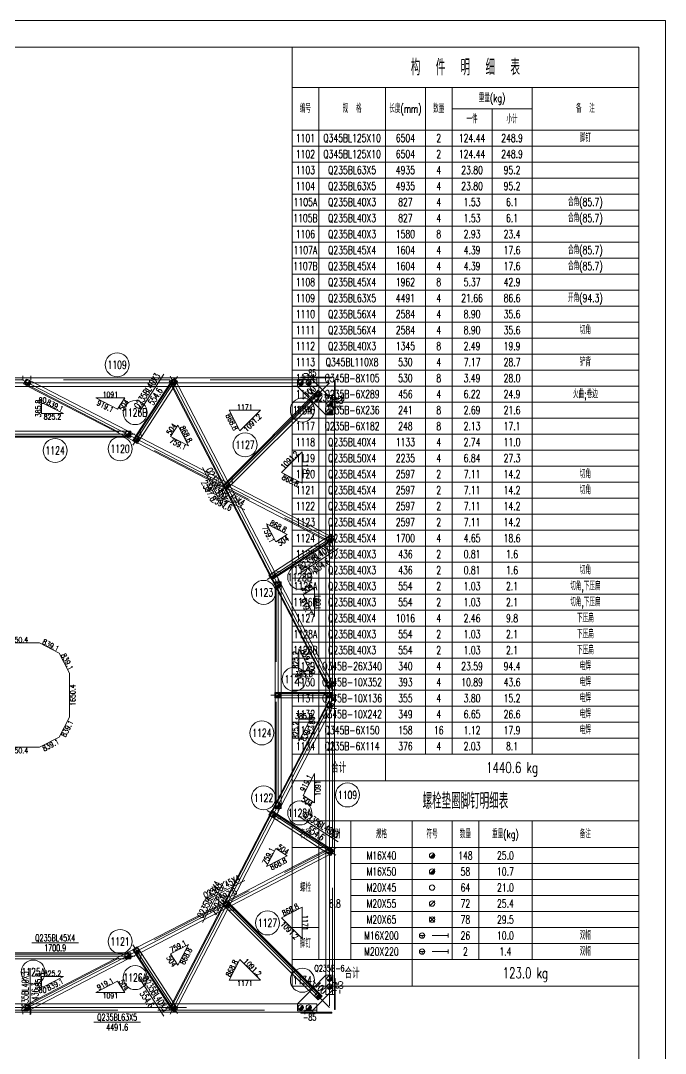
# Model space of a CAD drawing. Extents: x 0 to 841, y 0 to 594.
# Drawn here: x 599.2 to 841, y 206.9 to 594 of the extents above; entities that cross this region are included whole.
import ezdxf
from ezdxf.enums import TextEntityAlignment as Align

# ---------------------------------------------------------------- set-up
doc = ezdxf.new("R2010")
doc.units = 0
doc.header["$LTSCALE"] = 20
doc.header["$MEASUREMENT"] = 0
doc.linetypes.add('Dash', pattern=[2.75, 2, -0.75])
doc.linetypes.add('DashDot', pattern=[15.6, 9, -3, 0.6, -3])
doc.layers.get('0').update_dxf_attribs({"linetype": 'CONTINUOUS', "lineweight": 25})
doc.styles.get("Standard").update_dxf_attribs({"font": 'simplex', "width": 0.7, "bigfont": 'gbhzfs.shx'})

# ---------------------------------------------------------------- blocks, each defined once
blk = doc.blocks.new('M16X40S')
at = {"color": 3, "linetype": 'Continuous', "lineweight": 13}
blk.add_line((-0.707, -0.707), (0.707, 0.707), dxfattribs=at)
blk.add_circle((0, 0), 1, dxfattribs=at)
for radius in [0.9, 0.8, 0.7, 0.6, 0.5, 0.4, 0.3, 0.2, 0.1]:
    blk.add_arc((0, 0), radius, 225, 45, dxfattribs=at)
blk = doc.blocks.new('M16X50S')
at = {"color": 3, "linetype": 'Continuous', "lineweight": 13}
blk.add_line((-1, -1), (1, 1), dxfattribs=at)
blk.add_circle((0, 0), 1, dxfattribs=at)
for radius in [0.9, 0.8, 0.7, 0.6, 0.5, 0.4, 0.3, 0.2, 0.1]:
    blk.add_arc((0, 0), radius, 225, 45, dxfattribs=at)
blk = doc.blocks.new('M20X45S')
at = {"color": 3, "linetype": 'Continuous', "lineweight": 13}
blk.add_circle((0, 0), 1, dxfattribs=at)
blk = doc.blocks.new('M20X55S')
at = {"color": 3, "linetype": 'Continuous', "lineweight": 13}
blk.add_line((-1, -1), (1, 1), dxfattribs=at)
blk.add_circle((0, 0), 1, dxfattribs=at)
blk = doc.blocks.new('M20X65S')
at = {"color": 3, "linetype": 'Continuous', "lineweight": 13}
for p, q in [((-1, -1), (1, 1)), ((-1, 1), (1, -1))]:
    blk.add_line(p, q, dxfattribs=at)
blk.add_circle((0, 0), 1, dxfattribs=at)
blk = doc.blocks.new('StepBoltML')
at = {"color": 3, "linetype": 'Continuous', "lineweight": 13}
for p, q in [((-4.75, 0), (-2.75, 0)), ((-3.75, 0), (-3.75, -1)), ((0, 0), (6, 0)), ((6, -0.75), (6, 0.75))]:
    blk.add_line(p, q, dxfattribs=at)
blk.add_circle((-3.75, 0), 1, dxfattribs=at)

msp = doc.modelspace()

# ---------------------------------------------------------------- linework, layer by layer
at = {"color": 7, "linetype": 'Continuous', "lineweight": 18}
for p, q in [((0, 594), (841, 594)), ((841, 0), (841, 594)), ((25, 584), (831, 584)), ((831, 10), (831, 584))]:
    msp.add_line(p, q, dxfattribs=at)
at = {"color": 7, "linetype": 'Continuous', "lineweight": 13}
for p, q in [((643.4, 446.81), (652.94, 461.48)), ((675.5, 410.9), (667.45, 426.44)), ((667.7, 418.7), (683.24, 410.65)), ((703.61, 386.6), (718.28, 396.14)), ((703.61, 295.71), (718.28, 286.17)), ((675.5, 271.41), (667.45, 255.87)), ((667.7, 263.61), (683.24, 271.65)), ((603.37, 248.24), (620.87, 248.24)), ((602.7, 238.82), (602.7, 221.32)), ((643.4, 235.49), (652.94, 220.82)), ((626.63, 218.5), (644.13, 218.5))]:
    msp.add_line(p, q, dxfattribs=at)
at = {"color": 2, "linetype": 'DashDot', "lineweight": 0}
for p, q in [((716.32, 342.71), (655.24, 460.69)), ((714.48, 458.25), (481.42, 458.25)), ((599.51, 459.52), (717.49, 398.44)), ((641.27, 434.82), (658, 460.56)), ((674.53, 417.73), (715.05, 458.25)), ((715.05, 224.63), (715.05, 457.68)), ((641.96, 438.96), (553.94, 438.96)), ((691.62, 384.47), (717.36, 401.2)), ((695.76, 297.14), (695.76, 385.16)), ((693.01, 341.15), (717.8, 341.15)), ((716.32, 339.6), (655.24, 221.61)), ((691.62, 297.84), (717.36, 281.1)), ((599.51, 222.79), (717.49, 283.87)), ((674.53, 264.58), (715.05, 224.05)), ((641.27, 247.49), (658, 221.75)), ((553.94, 243.34), (641.96, 243.34)), ((481.42, 224.05), (714.48, 224.05))]:
    msp.add_line(p, q, dxfattribs=at)
at = {"color": 1, "linetype": 'Dash', "lineweight": 0}
for p, q in [((710.23, 459.3), (485.67, 459.3)), ((601.21, 459.54), (600.31, 457.8)), ((600.31, 457.8), (602.06, 456.9)), ((600.5, 458.16), (715.82, 398.46)), ((601.88, 459.53), (601.21, 459.54)), ((606.95, 456.9), (601.88, 459.53)), ((644.06, 440.22), (656.61, 459.52)), ((654.43, 456.9), (658.44, 456.9)), ((655.25, 458.16), (656.08, 459.44)), ((656.22, 459.51), (656.85, 459.52)), ((657.72, 458.29), (656.31, 456.12)), ((656.85, 459.52), (657.2, 459.29)), ((702.98, 456.9), (710.23, 456.9)), ((710.23, 460.05), (704.23, 460.05)), ((710.23, 456.9), (710.23, 457.75)), ((714.55, 453.43), (713.7, 453.43)), ((713.7, 453.43), (713.7, 446.18)), ((716.1, 228.88), (716.1, 453.43)), ((716.85, 447.43), (716.85, 453.43)), ((707.63, 452.25), (709.05, 450.83)), ((634.59, 440.06), (638.93, 437.81)), ((640.46, 439.55), (639.48, 440.06)), ((641.58, 436.4), (644.06, 440.22)), ((644.26, 437.59), (642.48, 438.51)), ((641.28, 436.6), (643.03, 435.69)), ((678.22, 420.01), (673.83, 422.28)), ((675.16, 419.21), (678.56, 422.61)), ((675.14, 419.75), (676.81, 421.42)), ((675.49, 418.89), (679.08, 417.03)), ((676.3, 418.08), (675.69, 418.69)), ((677.77, 419.56), (676.3, 418.08)), ((712.92, 399.51), (715.63, 398.11)), ((716.31, 400.29), (713.7, 401.64)), ((713.7, 400.02), (713.7, 397.63)), ((715.63, 398.11), (716.32, 399.44)), ((716.32, 399.44), (716.31, 400.29)), ((694.39, 387.46), (692.49, 386.23)), ((693.2, 384.78), (697.02, 387.26)), ((693.4, 384.47), (693.42, 384.44)), ((693.42, 384.44), (695.31, 385.68)), ((694.61, 382.13), (694.61, 383.66)), ((694.61, 383.66), (696.35, 383.66)), ((695.01, 298.64), (695.01, 383.66)), ((696.86, 382.68), (696.86, 377.79)), ((713.7, 350.15), (713.7, 345.26)), ((694.61, 340.15), (694.61, 342.15)), ((696.86, 342.15), (696.86, 340.15)), ((713.7, 342.15), (713.7, 340.15)), ((713.7, 337.05), (713.7, 332.15)), ((696.86, 304.52), (696.86, 299.62)), ((694.61, 298.64), (694.61, 300.17)), ((696.35, 298.64), (694.61, 298.64)), ((694.39, 294.85), (692.49, 296.08)), ((693.2, 297.53), (697.02, 295.05)), ((693.4, 297.84), (693.42, 297.86)), ((693.42, 297.86), (695.31, 296.63)), ((600.5, 224.15), (715.82, 283.84)), ((712.92, 282.8), (715.63, 284.2)), ((713.7, 284.67), (713.7, 282.29)), ((715.63, 284.2), (716.32, 282.87)), ((716.32, 282.87), (716.31, 282.02)), ((716.31, 282.02), (713.7, 280.67)), ((675.49, 263.42), (679.08, 265.28)), ((675.69, 263.62), (676.3, 264.22)), ((676.01, 263.94), (679.41, 260.55)), ((676.3, 264.22), (677.77, 262.75)), ((678.22, 262.3), (673.83, 260.02)), ((676.81, 260.88), (675.14, 262.55)), ((634.59, 242.24), (638.93, 244.49)), ((641.28, 245.71), (643.03, 246.61)), ((641.58, 245.9), (644.06, 242.09)), ((644.26, 244.72), (642.48, 243.79)), ((640.46, 242.75), (639.48, 242.24)), ((644.06, 242.09), (656.61, 222.79)), ((713.7, 236.13), (713.7, 228.88)), ((716.85, 228.88), (716.85, 234.88)), ((709.05, 231.47), (707.63, 230.06)), ((713.7, 228.88), (714.55, 228.88)), ((600.31, 224.5), (602.06, 225.4)), ((606.95, 225.4), (601.88, 222.78)), ((658.44, 225.4), (654.43, 225.4)), ((657.72, 224.02), (656.31, 226.18)), ((710.23, 225.4), (702.98, 225.4)), ((710.23, 224.55), (710.23, 225.4)), ((485.67, 223), (710.23, 223)), ((601.21, 222.77), (600.31, 224.5)), ((601.88, 222.78), (601.21, 222.77)), ((655.25, 224.14), (656.08, 222.86)), ((656.22, 222.79), (656.85, 222.79)), ((656.85, 222.79), (657.2, 223.02)), ((704.23, 222.25), (710.23, 222.25))]:
    msp.add_line(p, q, dxfattribs=at)
at = {"color": 7, "linetype": 'Continuous', "lineweight": 0}
for p, q in [((714.96, 343.7), (655.26, 459.02)), ((678.56, 422.61), (711.09, 455.14)), ((640.46, 438.21), (555.44, 438.21)), ((697.02, 387.26), (716.43, 399.88)), ((694.51, 341.75), (716.3, 341.75)), ((714.96, 338.61), (655.26, 223.29)), ((697.02, 295.05), (716.43, 282.43)), ((679.41, 260.55), (711.94, 228.01)), ((555.44, 244.09), (640.46, 244.09))]:
    msp.add_line(p, q, dxfattribs=at)
at = {"color": 1, "linetype": 'Continuous', "lineweight": 0}
for p, q in [((607, 450.54), (607, 446.68)), ((607.8, 450.54), (607, 450.54)), ((615.26, 446.68), (607.8, 450.54)), ((627.38, 452.62), (635.54, 448.39)), ((638.29, 452.62), (627.38, 452.62)), ((635.54, 448.39), (638.29, 452.62)), ((607, 446.68), (615.26, 446.68)), ((677.44, 447.96), (681.43, 440.25)), ((689.15, 447.96), (677.44, 447.96)), ((681.43, 440.25), (689.15, 447.96)), ((658.16, 442.33), (655.42, 438.1)), ((662.16, 434.61), (658.16, 442.33)), ((655.42, 438.1), (662.16, 434.61)), ((704.76, 432.35), (697.05, 424.64)), ((704.76, 420.64), (704.76, 432.35)), ((697.05, 424.64), (704.76, 420.64)), ((699.13, 401.36), (691.41, 405.36)), ((691.41, 405.36), (694.9, 398.62)), ((694.9, 398.62), (699.13, 401.36)), ((709.42, 381.49), (705.19, 378.75)), ((709.42, 370.58), (709.42, 381.49)), ((705.19, 378.75), (709.42, 370.58)), ((606.2, 360.71), (589.7, 360.71)), ((613.66, 356.86), (606.2, 360.71)), ((617.51, 349.4), (613.66, 356.86)), ((707.34, 351), (703.48, 358.46)), ((703.48, 358.46), (703.48, 350.2)), ((617.51, 332.9), (617.51, 349.4)), ((703.48, 350.2), (707.34, 350.2)), ((707.34, 350.2), (707.34, 351)), ((613.66, 325.45), (617.51, 332.9)), ((707.34, 332.1), (703.48, 332.1)), ((703.48, 332.1), (703.48, 323.85)), ((703.48, 323.85), (707.34, 331.3)), ((707.34, 331.3), (707.34, 332.1)), ((606.2, 321.59), (613.66, 325.45)), ((589.7, 321.59), (606.2, 321.59)), ((709.42, 311.72), (705.19, 303.56)), ((709.42, 300.81), (709.42, 311.72)), ((705.19, 303.56), (709.42, 300.81)), ((694.9, 283.69), (691.41, 276.95)), ((699.13, 280.94), (694.9, 283.69)), ((691.41, 276.95), (699.13, 280.94)), ((704.76, 261.66), (697.05, 257.67)), ((704.76, 249.95), (704.76, 261.66)), ((697.05, 257.67), (704.76, 249.95)), ((662.16, 247.69), (655.42, 244.2)), ((655.42, 244.2), (658.16, 239.98)), ((658.16, 239.98), (662.16, 247.69)), ((681.43, 242.06), (677.44, 234.34)), ((689.15, 234.34), (681.43, 242.06)), ((615.26, 235.63), (607, 235.63)), ((607, 235.63), (607, 231.77)), ((607.8, 231.77), (615.26, 235.63)), ((635.54, 233.91), (627.38, 229.69)), ((638.29, 229.69), (635.54, 233.91)), ((677.44, 234.34), (689.15, 234.34)), ((607, 231.77), (607.8, 231.77)), ((627.38, 229.69), (638.29, 229.69))]:
    msp.add_line(p, q, dxfattribs=at)
at = {"color": 3, "linetype": 'Continuous', "lineweight": 13}
for points in [[(701, 584), (701, 569), (831, 569), (831, 584)], [(701, 569), (701, 553), (711, 553), (711, 569)], [(711, 569), (711, 553), (736, 553), (736, 569)], [(736, 569), (736, 553), (751, 553), (751, 569)], [(751, 569), (751, 553), (761, 553), (761, 569)], [(761, 569), (761, 561), (791, 561), (791, 569)], [(791, 569), (791, 553), (831, 553), (831, 569)], [(761, 561), (761, 553), (776, 553), (776, 561)], [(776, 561), (776, 553), (791, 553), (791, 561)], [(701, 553), (701, 547), (711, 547), (711, 553)], [(711, 553), (711, 547), (736, 547), (736, 553)], [(736, 553), (736, 547), (751, 547), (751, 553)], [(751, 553), (751, 547), (761, 547), (761, 553)], [(761, 553), (761, 547), (776, 547), (776, 553)], [(776, 553), (776, 547), (791, 547), (791, 553)], [(791, 553), (791, 547), (831, 547), (831, 553)], [(701, 547), (701, 541), (711, 541), (711, 547)], [(711, 547), (711, 541), (736, 541), (736, 547)], [(736, 547), (736, 541), (751, 541), (751, 547)], [(751, 547), (751, 541), (761, 541), (761, 547)], [(761, 547), (761, 541), (776, 541), (776, 547)], [(776, 547), (776, 541), (791, 541), (791, 547)], [(791, 547), (791, 541), (831, 541), (831, 547)], [(701, 541), (701, 535), (711, 535), (711, 541)], [(711, 541), (711, 535), (736, 535), (736, 541)], [(736, 541), (736, 535), (751, 535), (751, 541)], [(751, 541), (751, 535), (761, 535), (761, 541)], [(761, 541), (761, 535), (776, 535), (776, 541)], [(776, 541), (776, 535), (791, 535), (791, 541)], [(791, 541), (791, 535), (831, 535), (831, 541)], [(701, 535), (701, 529), (711, 529), (711, 535)], [(711, 535), (711, 529), (736, 529), (736, 535)], [(736, 535), (736, 529), (751, 529), (751, 535)], [(751, 535), (751, 529), (761, 529), (761, 535)], [(761, 535), (761, 529), (776, 529), (776, 535)], [(776, 535), (776, 529), (791, 529), (791, 535)], [(791, 535), (791, 529), (831, 529), (831, 535)], [(701, 529), (701, 523), (711, 523), (711, 529)], [(711, 529), (711, 523), (736, 523), (736, 529)], [(736, 529), (736, 523), (751, 523), (751, 529)], [(751, 529), (751, 523), (761, 523), (761, 529)], [(761, 529), (761, 523), (776, 523), (776, 529)], [(776, 529), (776, 523), (791, 523), (791, 529)], [(791, 529), (791, 523), (831, 523), (831, 529)], [(701, 523), (701, 517), (711, 517), (711, 523)], [(711, 523), (711, 517), (736, 517), (736, 523)], [(736, 523), (736, 517), (751, 517), (751, 523)], [(751, 523), (751, 517), (761, 517), (761, 523)], [(761, 523), (761, 517), (776, 517), (776, 523)], [(776, 523), (776, 517), (791, 517), (791, 523)], [(791, 523), (791, 517), (831, 517), (831, 523)], [(701, 517), (701, 511), (711, 511), (711, 517)], [(711, 517), (711, 511), (736, 511), (736, 517)], [(736, 517), (736, 511), (751, 511), (751, 517)], [(751, 517), (751, 511), (761, 511), (761, 517)], [(761, 517), (761, 511), (776, 511), (776, 517)], [(776, 517), (776, 511), (791, 511), (791, 517)], [(791, 517), (791, 511), (831, 511), (831, 517)], [(701, 511), (701, 505), (711, 505), (711, 511)], [(711, 511), (711, 505), (736, 505), (736, 511)], [(736, 511), (736, 505), (751, 505), (751, 511)], [(751, 511), (751, 505), (761, 505), (761, 511)], [(761, 511), (761, 505), (776, 505), (776, 511)], [(776, 511), (776, 505), (791, 505), (791, 511)], [(791, 511), (791, 505), (831, 505), (831, 511)], [(701, 505), (701, 499), (711, 499), (711, 505)], [(711, 505), (711, 499), (736, 499), (736, 505)], [(736, 505), (736, 499), (751, 499), (751, 505)], [(751, 505), (751, 499), (761, 499), (761, 505)], [(761, 505), (761, 499), (776, 499), (776, 505)], [(776, 505), (776, 499), (791, 499), (791, 505)], [(791, 505), (791, 499), (831, 499), (831, 505)], [(701, 499), (701, 493), (711, 493), (711, 499)], [(711, 499), (711, 493), (736, 493), (736, 499)], [(736, 499), (736, 493), (751, 493), (751, 499)], [(751, 499), (751, 493), (761, 493), (761, 499)], [(761, 499), (761, 493), (776, 493), (776, 499)], [(776, 499), (776, 493), (791, 493), (791, 499)], [(791, 499), (791, 493), (831, 493), (831, 499)], [(701, 493), (701, 487), (711, 487), (711, 493)], [(711, 493), (711, 487), (736, 487), (736, 493)], [(736, 493), (736, 487), (751, 487), (751, 493)], [(751, 493), (751, 487), (761, 487), (761, 493)], [(761, 493), (761, 487), (776, 487), (776, 493)], [(776, 493), (776, 487), (791, 487), (791, 493)], [(791, 493), (791, 487), (831, 487), (831, 493)], [(701, 487), (701, 481), (711, 481), (711, 487)], [(711, 487), (711, 481), (736, 481), (736, 487)], [(736, 487), (736, 481), (751, 481), (751, 487)], [(751, 487), (751, 481), (761, 481), (761, 487)], [(761, 487), (761, 481), (776, 481), (776, 487)], [(776, 487), (776, 481), (791, 481), (791, 487)], [(791, 487), (791, 481), (831, 481), (831, 487)], [(701, 481), (701, 475), (711, 475), (711, 481)], [(711, 481), (711, 475), (736, 475), (736, 481)], [(736, 481), (736, 475), (751, 475), (751, 481)], [(751, 481), (751, 475), (761, 475), (761, 481)], [(761, 481), (761, 475), (776, 475), (776, 481)], [(776, 481), (776, 475), (791, 475), (791, 481)], [(791, 481), (791, 475), (831, 475), (831, 481)], [(701, 475), (701, 469), (711, 469), (711, 475)], [(711, 475), (711, 469), (736, 469), (736, 475)], [(736, 475), (736, 469), (751, 469), (751, 475)], [(751, 475), (751, 469), (761, 469), (761, 475)], [(761, 475), (761, 469), (776, 469), (776, 475)], [(776, 475), (776, 469), (791, 469), (791, 475)], [(791, 475), (791, 469), (831, 469), (831, 475)], [(701, 469), (701, 463), (711, 463), (711, 469)], [(711, 469), (711, 463), (736, 463), (736, 469)], [(736, 469), (736, 463), (751, 463), (751, 469)], [(751, 469), (751, 463), (761, 463), (761, 469)], [(761, 469), (761, 463), (776, 463), (776, 469)], [(776, 469), (776, 463), (791, 463), (791, 469)], [(791, 469), (791, 463), (831, 463), (831, 469)], [(701, 463), (701, 457), (711, 457), (711, 463)], [(711, 463), (711, 457), (736, 457), (736, 463)], [(736, 463), (736, 457), (751, 457), (751, 463)], [(751, 463), (751, 457), (761, 457), (761, 463)], [(761, 463), (761, 457), (776, 457), (776, 463)], [(776, 463), (776, 457), (791, 457), (791, 463)], [(791, 463), (791, 457), (831, 457), (831, 463)], [(701, 457), (701, 451), (711, 451), (711, 457)], [(711, 457), (711, 451), (736, 451), (736, 457)], [(736, 457), (736, 451), (751, 451), (751, 457)], [(751, 457), (751, 451), (761, 451), (761, 457)], [(761, 457), (761, 451), (776, 451), (776, 457)], [(776, 457), (776, 451), (791, 451), (791, 457)], [(791, 457), (791, 451), (831, 451), (831, 457)], [(701, 451), (701, 445), (711, 445), (711, 451)], [(711, 451), (711, 445), (736, 445), (736, 451)], [(736, 451), (736, 445), (751, 445), (751, 451)], [(751, 451), (751, 445), (761, 445), (761, 451)], [(761, 451), (761, 445), (776, 445), (776, 451)], [(776, 451), (776, 445), (791, 445), (791, 451)], [(791, 451), (791, 445), (831, 445), (831, 451)], [(701, 445), (701, 439), (711, 439), (711, 445)], [(711, 445), (711, 439), (736, 439), (736, 445)], [(736, 445), (736, 439), (751, 439), (751, 445)], [(751, 445), (751, 439), (761, 439), (761, 445)], [(761, 445), (761, 439), (776, 439), (776, 445)], [(776, 445), (776, 439), (791, 439), (791, 445)], [(791, 445), (791, 439), (831, 439), (831, 445)], [(701, 439), (701, 433), (711, 433), (711, 439)], [(711, 439), (711, 433), (736, 433), (736, 439)], [(736, 439), (736, 433), (751, 433), (751, 439)], [(751, 439), (751, 433), (761, 433), (761, 439)], [(761, 439), (761, 433), (776, 433), (776, 439)], [(776, 439), (776, 433), (791, 433), (791, 439)], [(791, 439), (791, 433), (831, 433), (831, 439)], [(701, 433), (701, 427), (711, 427), (711, 433)], [(711, 433), (711, 427), (736, 427), (736, 433)], [(736, 433), (736, 427), (751, 427), (751, 433)], [(751, 433), (751, 427), (761, 427), (761, 433)], [(761, 433), (761, 427), (776, 427), (776, 433)], [(776, 433), (776, 427), (791, 427), (791, 433)], [(791, 433), (791, 427), (831, 427), (831, 433)], [(701, 427), (701, 421), (711, 421), (711, 427)], [(711, 427), (711, 421), (736, 421), (736, 427)], [(736, 427), (736, 421), (751, 421), (751, 427)], [(751, 427), (751, 421), (761, 421), (761, 427)], [(761, 427), (761, 421), (776, 421), (776, 427)], [(776, 427), (776, 421), (791, 421), (791, 427)], [(791, 427), (791, 421), (831, 421), (831, 427)], [(701, 421), (701, 415), (711, 415), (711, 421)], [(711, 421), (711, 415), (736, 415), (736, 421)], [(736, 421), (736, 415), (751, 415), (751, 421)], [(751, 421), (751, 415), (761, 415), (761, 421)], [(761, 421), (761, 415), (776, 415), (776, 421)], [(776, 421), (776, 415), (791, 415), (791, 421)], [(791, 421), (791, 415), (831, 415), (831, 421)], [(701, 415), (701, 409), (711, 409), (711, 415)], [(711, 415), (711, 409), (736, 409), (736, 415)], [(736, 415), (736, 409), (751, 409), (751, 415)], [(751, 415), (751, 409), (761, 409), (761, 415)], [(761, 415), (761, 409), (776, 409), (776, 415)], [(776, 415), (776, 409), (791, 409), (791, 415)], [(791, 415), (791, 409), (831, 409), (831, 415)], [(701, 409), (701, 403), (711, 403), (711, 409)], [(711, 409), (711, 403), (736, 403), (736, 409)], [(736, 409), (736, 403), (751, 403), (751, 409)], [(751, 409), (751, 403), (761, 403), (761, 409)], [(761, 409), (761, 403), (776, 403), (776, 409)], [(776, 409), (776, 403), (791, 403), (791, 409)], [(791, 409), (791, 403), (831, 403), (831, 409)], [(701, 403), (701, 397), (711, 397), (711, 403)], [(711, 403), (711, 397), (736, 397), (736, 403)], [(736, 403), (736, 397), (751, 397), (751, 403)], [(751, 403), (751, 397), (761, 397), (761, 403)], [(761, 403), (761, 397), (776, 397), (776, 403)], [(776, 403), (776, 397), (791, 397), (791, 403)], [(791, 403), (791, 397), (831, 397), (831, 403)], [(701, 397), (701, 391), (711, 391), (711, 397)], [(711, 397), (711, 391), (736, 391), (736, 397)], [(736, 397), (736, 391), (751, 391), (751, 397)], [(751, 397), (751, 391), (761, 391), (761, 397)], [(761, 397), (761, 391), (776, 391), (776, 397)], [(776, 397), (776, 391), (791, 391), (791, 397)], [(791, 397), (791, 391), (831, 391), (831, 397)], [(701, 391), (701, 385), (711, 385), (711, 391)], [(711, 391), (711, 385), (736, 385), (736, 391)], [(736, 391), (736, 385), (751, 385), (751, 391)], [(751, 391), (751, 385), (761, 385), (761, 391)], [(761, 391), (761, 385), (776, 385), (776, 391)], [(776, 391), (776, 385), (791, 385), (791, 391)], [(791, 391), (791, 385), (831, 385), (831, 391)], [(701, 385), (701, 379), (711, 379), (711, 385)], [(711, 385), (711, 379), (736, 379), (736, 385)], [(736, 385), (736, 379), (751, 379), (751, 385)], [(751, 385), (751, 379), (761, 379), (761, 385)], [(761, 385), (761, 379), (776, 379), (776, 385)], [(776, 385), (776, 379), (791, 379), (791, 385)], [(791, 385), (791, 379), (831, 379), (831, 385)], [(701, 379), (701, 373), (711, 373), (711, 379)], [(711, 379), (711, 373), (736, 373), (736, 379)], [(736, 379), (736, 373), (751, 373), (751, 379)], [(751, 379), (751, 373), (761, 373), (761, 379)], [(761, 379), (761, 373), (776, 373), (776, 379)], [(776, 379), (776, 373), (791, 373), (791, 379)], [(791, 379), (791, 373), (831, 373), (831, 379)], [(701, 373), (701, 367), (711, 367), (711, 373)], [(711, 373), (711, 367), (736, 367), (736, 373)], [(736, 373), (736, 367), (751, 367), (751, 373)], [(751, 373), (751, 367), (761, 367), (761, 373)], [(761, 373), (761, 367), (776, 367), (776, 373)], [(776, 373), (776, 367), (791, 367), (791, 373)], [(791, 373), (791, 367), (831, 367), (831, 373)], [(701, 367), (701, 361), (711, 361), (711, 367)], [(711, 367), (711, 361), (736, 361), (736, 367)], [(736, 367), (736, 361), (751, 361), (751, 367)], [(751, 367), (751, 361), (761, 361), (761, 367)], [(761, 367), (761, 361), (776, 361), (776, 367)], [(776, 367), (776, 361), (791, 361), (791, 367)], [(791, 367), (791, 361), (831, 361), (831, 367)], [(701, 361), (701, 355), (711, 355), (711, 361)], [(711, 361), (711, 355), (736, 355), (736, 361)], [(736, 361), (736, 355), (751, 355), (751, 361)], [(751, 361), (751, 355), (761, 355), (761, 361)], [(761, 361), (761, 355), (776, 355), (776, 361)], [(776, 361), (776, 355), (791, 355), (791, 361)], [(791, 361), (791, 355), (831, 355), (831, 361)], [(701, 355), (701, 349), (711, 349), (711, 355)], [(711, 355), (711, 349), (736, 349), (736, 355)], [(736, 355), (736, 349), (751, 349), (751, 355)], [(751, 355), (751, 349), (761, 349), (761, 355)], [(761, 355), (761, 349), (776, 349), (776, 355)], [(776, 355), (776, 349), (791, 349), (791, 355)], [(791, 355), (791, 349), (831, 349), (831, 355)], [(701, 349), (701, 343), (711, 343), (711, 349)], [(711, 349), (711, 343), (736, 343), (736, 349)], [(736, 349), (736, 343), (751, 343), (751, 349)], [(751, 349), (751, 343), (761, 343), (761, 349)], [(761, 349), (761, 343), (776, 343), (776, 349)], [(776, 349), (776, 343), (791, 343), (791, 349)], [(791, 349), (791, 343), (831, 343), (831, 349)], [(701, 343), (701, 337), (711, 337), (711, 343)], [(711, 343), (711, 337), (736, 337), (736, 343)], [(736, 343), (736, 337), (751, 337), (751, 343)], [(751, 343), (751, 337), (761, 337), (761, 343)], [(761, 343), (761, 337), (776, 337), (776, 343)], [(776, 343), (776, 337), (791, 337), (791, 343)], [(791, 343), (791, 337), (831, 337), (831, 343)], [(701, 337), (701, 331), (711, 331), (711, 337)], [(711, 337), (711, 331), (736, 331), (736, 337)], [(736, 337), (736, 331), (751, 331), (751, 337)], [(751, 337), (751, 331), (761, 331), (761, 337)], [(761, 337), (761, 331), (776, 331), (776, 337)], [(776, 337), (776, 331), (791, 331), (791, 337)], [(791, 337), (791, 331), (831, 331), (831, 337)], [(701, 331), (701, 325), (711, 325), (711, 331)], [(711, 331), (711, 325), (736, 325), (736, 331)], [(736, 331), (736, 325), (751, 325), (751, 331)], [(751, 331), (751, 325), (761, 325), (761, 331)], [(761, 331), (761, 325), (776, 325), (776, 331)], [(776, 331), (776, 325), (791, 325), (791, 331)], [(791, 331), (791, 325), (831, 325), (831, 331)], [(701, 325), (701, 319), (711, 319), (711, 325)], [(711, 325), (711, 319), (736, 319), (736, 325)], [(736, 325), (736, 319), (751, 319), (751, 325)], [(751, 325), (751, 319), (761, 319), (761, 325)], [(761, 325), (761, 319), (776, 319), (776, 325)], [(776, 325), (776, 319), (791, 319), (791, 325)], [(791, 325), (791, 319), (831, 319), (831, 325)], [(701, 319), (701, 309), (736, 309), (736, 319)], [(736, 319), (736, 309), (831, 309), (831, 319)], [(701, 309), (701, 294), (831, 294), (831, 309)], [(701, 294), (701, 284), (711, 284), (711, 294)], [(711, 294), (711, 284), (723, 284), (723, 294)], [(723, 294), (723, 284), (746, 284), (746, 294)], [(746, 294), (746, 284), (761, 284), (761, 294)], [(761, 294), (761, 284), (771, 284), (771, 294)], [(771, 294), (771, 284), (791, 284), (791, 294)], [(791, 294), (791, 284), (831, 284), (831, 294)], [(701, 284), (701, 254), (711, 254), (711, 284)], [(711, 284), (711, 242), (723, 242), (723, 284)], [(723, 284), (723, 278), (746, 278), (746, 284)], [(746, 284), (746, 278), (761, 278), (761, 284)], [(761, 284), (761, 278), (771, 278), (771, 284)], [(771, 284), (771, 278), (791, 278), (791, 284)], [(791, 284), (791, 278), (831, 278), (831, 284)], [(723, 278), (723, 272), (746, 272), (746, 278)], [(746, 278), (746, 272), (761, 272), (761, 278)], [(761, 278), (761, 272), (771, 272), (771, 278)], [(771, 278), (771, 272), (791, 272), (791, 278)], [(791, 278), (791, 272), (831, 272), (831, 278)], [(723, 272), (723, 266), (746, 266), (746, 272)], [(746, 272), (746, 266), (761, 266), (761, 272)], [(761, 272), (761, 266), (771, 266), (771, 272)], [(771, 272), (771, 266), (791, 266), (791, 272)], [(791, 272), (791, 266), (831, 266), (831, 272)], [(723, 266), (723, 260), (746, 260), (746, 266)], [(746, 266), (746, 260), (761, 260), (761, 266)], [(761, 266), (761, 260), (771, 260), (771, 266)], [(771, 266), (771, 260), (791, 260), (791, 266)], [(791, 266), (791, 260), (831, 260), (831, 266)], [(723, 260), (723, 254), (746, 254), (746, 260)], [(746, 260), (746, 254), (761, 254), (761, 260)], [(761, 260), (761, 254), (771, 254), (771, 260)], [(771, 260), (771, 254), (791, 254), (791, 260)], [(791, 260), (791, 254), (831, 254), (831, 260)], [(701, 254), (701, 242), (711, 242), (711, 254)], [(723, 254), (723, 248), (746, 248), (746, 254)], [(746, 254), (746, 248), (761, 248), (761, 254)], [(761, 254), (761, 248), (771, 248), (771, 254)], [(771, 254), (771, 248), (791, 248), (791, 254)], [(791, 254), (791, 248), (831, 248), (831, 254)], [(723, 248), (723, 242), (746, 242), (746, 248)], [(746, 248), (746, 242), (761, 242), (761, 248)], [(761, 248), (761, 242), (771, 242), (771, 248)], [(771, 248), (771, 242), (791, 242), (791, 248)], [(791, 248), (791, 242), (831, 242), (831, 248)], [(701, 242), (701, 232), (746, 232), (746, 242)], [(746, 242), (746, 232), (831, 232), (831, 242)]]:
    msp.add_lwpolyline(points, close=True, dxfattribs=at)
at = {"color": 3, "linetype": 'Continuous', "lineweight": 20}
for points in [[(599.95, 460.8), (599.95, 459.3)], [(602.95, 460.8), (602.95, 459.3)], [(705.73, 460.8), (705.73, 459.3)], [(708.73, 460.8), (708.73, 459.3)], [(717.6, 451.93), (716.1, 451.93)], [(717.6, 448.93), (716.1, 448.93)], [(717.6, 346.15), (716.1, 346.15)], [(717.6, 343.15), (716.1, 343.15)], [(717.6, 339.15), (716.1, 339.15)], [(717.6, 336.15), (716.1, 336.15)], [(717.6, 233.38), (716.1, 233.38)], [(717.6, 230.38), (716.1, 230.38)], [(599.95, 221.5), (599.95, 223)], [(602.95, 221.5), (602.95, 223)], [(705.73, 221.5), (705.73, 223)], [(708.73, 221.5), (708.73, 223)]]:
    msp.add_lwpolyline(points, dxfattribs=at)
at = {"color": 7, "linetype": 'Continuous', "lineweight": 0}
for points in [[(704.23, 460.05), (491.67, 460.05)], [(541.47, 456.9), (654.43, 456.9)], [(602.06, 456.9), (634.59, 440.06)], [(639.48, 440.06), (606.95, 456.9)], [(641.25, 436.62), (655.25, 458.16)], [(654.91, 458.83), (656.9, 459.87)], [(714.6, 343.51), (654.91, 458.83)], [(656.08, 459.44), (656.13, 459.51)], [(656.13, 459.51), (656.22, 459.51)], [(656.9, 459.87), (716.6, 344.55)], [(657.2, 459.29), (658.02, 458.76)], [(658.02, 458.76), (657.72, 458.29)], [(658.44, 456.9), (702.98, 456.9)], [(708.48, 459.5), (702.98, 459.5)], [(702.98, 459.5), (702.98, 456.9)], [(702.98, 456.9), (707.63, 452.25)], [(704.23, 460.05), (704.23, 460.35)], [(704.23, 460.35), (715.85, 460.35)], [(715.85, 460.05), (704.23, 460.05)], [(716.3, 451.68), (708.48, 459.5)], [(710.23, 457.75), (710.23, 460.05)], [(715.85, 460.35), (715.85, 460.05)], [(716.85, 459.05), (716.85, 447.43)], [(717.15, 459.05), (716.85, 459.05)], [(717.15, 447.43), (717.15, 459.05)], [(656.31, 456.12), (642.92, 435.53)], [(676.81, 421.42), (710.81, 455.42)], [(712.22, 454.01), (677.77, 419.56)], [(710.81, 455.42), (712.22, 454.01)], [(716.85, 453.43), (714.55, 453.43)], [(709.05, 450.83), (713.7, 446.18)], [(716.3, 446.18), (716.3, 451.68)], [(713.7, 446.18), (713.7, 400.02)], [(713.7, 446.18), (716.3, 446.18)], [(716.85, 234.88), (716.85, 447.43)], [(716.85, 447.43), (717.15, 447.43)], [(555.44, 440.06), (640.46, 440.06)], [(640.46, 437.81), (555.44, 437.81)], [(638.93, 437.81), (641.28, 436.6)], [(640.46, 440.06), (640.46, 437.81)], [(642.48, 438.51), (640.46, 439.55)], [(643.94, 440.77), (644.53, 438)], [(673.83, 422.28), (644.26, 437.59)], [(642.92, 435.53), (641.25, 436.62)], [(643.03, 435.69), (675.49, 418.89)], [(678.56, 423.17), (678.56, 420.34)], [(674.88, 419.5), (675.14, 419.75)], [(675.69, 418.69), (674.88, 419.5)], [(713.7, 401.64), (678.22, 420.01)], [(679.08, 417.03), (712.92, 399.51)], [(715.55, 401.22), (694.39, 387.46)], [(695.31, 385.68), (716.64, 399.55)], [(716.64, 399.55), (715.55, 401.22)], [(713.7, 397.63), (713.7, 350.15)], [(697.57, 387.14), (694.8, 387.73)], [(692.49, 386.23), (692.33, 386.12)], [(692.33, 386.12), (693.4, 384.47)], [(696.35, 383.66), (696.86, 383.66)], [(696.86, 383.66), (696.86, 382.68)], [(694.61, 342.15), (694.61, 382.13)], [(696.86, 377.79), (696.86, 342.15)], [(713.7, 345.26), (713.7, 342.15)], [(694.51, 342.15), (716.3, 342.15)], [(694.51, 340.15), (694.51, 342.15)], [(716.6, 344.55), (714.6, 343.51)], [(716.3, 342.15), (716.3, 340.15)], [(714.6, 338.79), (654.91, 223.47)], [(656.9, 222.44), (716.6, 337.76)], [(716.3, 340.15), (694.51, 340.15)], [(694.61, 300.17), (694.61, 340.15)], [(696.86, 340.15), (696.86, 304.52)], [(713.7, 340.15), (713.7, 337.05)], [(716.6, 337.76), (714.6, 338.79)], [(713.7, 332.15), (713.7, 284.67)], [(696.86, 298.64), (696.35, 298.64)], [(696.86, 299.62), (696.86, 298.64)], [(692.33, 296.18), (693.4, 297.84)], [(692.49, 296.08), (692.33, 296.18)], [(715.55, 281.08), (694.39, 294.85)], [(697.57, 295.16), (694.8, 294.58)], [(695.31, 296.63), (716.64, 282.76)], [(679.08, 265.28), (712.92, 282.8)], [(716.64, 282.76), (715.55, 281.08)], [(713.7, 280.67), (678.22, 262.3)], [(713.7, 282.29), (713.7, 236.13)], [(643.03, 246.61), (675.49, 263.42)], [(674.88, 262.81), (675.69, 263.62)], [(673.83, 260.02), (644.26, 244.72)], [(675.14, 262.55), (674.88, 262.81)], [(710.81, 226.88), (676.81, 260.88)], [(679.97, 260.55), (677.14, 260.55)], [(677.77, 262.75), (712.22, 228.3)], [(555.44, 244.49), (640.46, 244.49)], [(638.93, 244.49), (641.28, 245.71)], [(640.46, 244.49), (640.46, 242.24)], [(642.92, 246.78), (641.25, 245.69)], [(641.25, 245.69), (655.25, 224.14)], [(656.31, 226.18), (642.92, 246.78)], [(643.94, 241.54), (644.53, 244.3)], [(640.46, 242.24), (555.44, 242.24)], [(602.06, 225.4), (634.59, 242.24)], [(639.48, 242.24), (606.95, 225.4)], [(642.48, 243.79), (640.46, 242.75)], [(713.7, 236.13), (709.05, 231.47)], [(716.3, 236.13), (713.7, 236.13)], [(716.3, 230.63), (716.3, 236.13)], [(716.85, 223.26), (716.85, 234.88)], [(716.85, 234.88), (717.15, 234.88)], [(717.15, 234.88), (717.15, 223.26)], [(707.63, 230.06), (702.98, 225.4)], [(708.48, 222.8), (716.3, 230.63)], [(714.55, 228.88), (716.85, 228.88)], [(654.43, 225.4), (541.47, 225.4)], [(702.98, 225.4), (658.44, 225.4)], [(702.98, 225.4), (702.98, 222.8)], [(710.23, 222.25), (710.23, 224.55)], [(712.22, 228.3), (710.81, 226.88)], [(491.67, 222.25), (704.23, 222.25)], [(654.91, 223.47), (656.9, 222.44)], [(656.08, 222.86), (656.13, 222.8)], [(656.13, 222.8), (656.22, 222.79)], [(657.2, 223.02), (658.02, 223.55)], [(658.02, 223.55), (657.72, 224.02)], [(702.98, 222.8), (708.48, 222.8)], [(715.85, 222.25), (704.23, 222.25)], [(704.23, 222.25), (704.23, 221.96)], [(704.23, 221.96), (715.85, 221.96)], [(715.85, 221.96), (715.85, 222.25)], [(717.15, 223.26), (716.85, 223.26)]]:
    msp.add_lwpolyline(points, dxfattribs=at)
at = {"color": 7, "linetype": 'Continuous', "lineweight": 13}
for centre in [(635.38, 465), (642.13, 447.06), (704.84, 448.04), (636.48, 433.51), (683.36, 434.97), (612.12, 432.86), (703.86, 385.33), (690.31, 379.68), (701.78, 347.1), (689.66, 326.98), (690.31, 302.63), (721.8, 303.73), (703.86, 296.98), (691.77, 255.75), (636.48, 248.8), (603.9, 237.33), (642.13, 235.25), (704.84, 234.26)]:
    msp.add_circle(centre, 4.5, dxfattribs=at)

# ---------------------------------------------------------------- block references
at = {"color": 3, "linetype": 'Continuous', "lineweight": 13}
for name, p in [('M16X40S', (601.95, 458.25)), ('M16X40S', (656.5, 458.25)), ('M16X40S', (704.23, 458.25)), ('M16X40S', (707.23, 458.25)), ('M16X40S', (710.63, 453.83)), ('M16X40S', (715.05, 450.43)), ('M16X40S', (715.05, 447.43)), ('M16X40S', (639.21, 438.96)), ('M16X40S', (642.77, 437.12)), ('M16X50S', (676.47, 419.67)), ('M16X40S', (715.05, 399.7)), ('M16X40S', (693.92, 385.97)), ('M16X40S', (695.76, 382.41)), ('M16X40S', (715.05, 345.15)), ('M16X40S', (695.76, 341.15)), ('M16X40S', (715.05, 341.15)), ('M16X40S', (715.05, 337.15)), ('M16X40S', (695.76, 299.89)), ('M16X40S', (693.92, 296.34)), ('M16X40S', (715.05, 282.6)), ('M16X40S', (753.5, 281)), ('M16X50S', (753.5, 275)), ('M20X45S', (753.5, 269)), ('M16X50S', (676.47, 262.63)), ('M20X55S', (753.5, 263)), ('M20X65S', (753.5, 257)), ('StepBoltML', (753.5, 251)), ('M16X40S', (639.21, 243.34)), ('M16X40S', (642.77, 245.18)), ('StepBoltML', (753.5, 245)), ('M16X40S', (715.05, 234.88)), ('M16X40S', (715.05, 231.88)), ('M16X40S', (710.63, 228.47)), ('M16X40S', (601.95, 224.05)), ('M16X40S', (656.5, 224.05)), ('M16X40S', (704.23, 224.05)), ('M16X40S', (707.23, 224.05))]:
    msp.add_blockref(name, p, dxfattribs=at)

# ---------------------------------------------------------------- texts
at = {"color": 3, "linetype": 'Continuous', "lineweight": 13, "width": 0.7}
for s, height, p in [('构  件  明  细  表', 6, (766, 576.5)), ('重量(kg)', 3, (776, 565)), ('编号', 3, (706, 561)), ('规  格', 3, (723.5, 561)), ('长度(mm)', 3, (743.5, 561)), ('数量', 3, (756, 561)), ('备  注', 3, (811, 561)), ('一件', 3, (768.5, 557)), ('小计', 3, (783.5, 557)), ('1101', 3, (706, 550)), ('Q345BL125X10', 3, (723.5, 550)), ('6504', 3, (743.5, 550)), ('2', 3, (756, 550)), ('124.44', 3, (768.5, 550)), ('248.9', 3, (783.5, 550)), ('脚钉', 3, (811, 550)), ('1102', 3, (706, 544)), ('Q345BL125X10', 3, (723.5, 544)), ('6504', 3, (743.5, 544)), ('2', 3, (756, 544)), ('124.44', 3, (768.5, 544)), ('248.9', 3, (783.5, 544)), ('1103', 3, (706, 538)), ('Q235BL63X5', 3, (723.5, 538)), ('4935', 3, (743.5, 538)), ('4', 3, (756, 538)), ('23.80', 3, (768.5, 538)), ('95.2', 3, (783.5, 538)), ('1104', 3, (706, 532)), ('Q235BL63X5', 3, (723.5, 532)), ('4935', 3, (743.5, 532)), ('4', 3, (756, 532)), ('23.80', 3, (768.5, 532)), ('95.2', 3, (783.5, 532)), ('1105A', 3, (706, 526)), ('Q235BL40X3', 3, (723.5, 526)), ('827', 3, (743.5, 526)), ('4', 3, (756, 526)), ('1.53', 3, (768.5, 526)), ('6.1', 3, (783.5, 526)), ('合角(85.7)', 3, (811, 526)), ('1105B', 3, (706, 520)), ('Q235BL40X3', 3, (723.5, 520)), ('827', 3, (743.5, 520)), ('4', 3, (756, 520)), ('1.53', 3, (768.5, 520)), ('6.1', 3, (783.5, 520)), ('合角(85.7)', 3, (811, 520)), ('1106', 3, (706, 514)), ('Q235BL40X3', 3, (723.5, 514)), ('1580', 3, (743.5, 514)), ('8', 3, (756, 514)), ('2.93', 3, (768.5, 514)), ('23.4', 3, (783.5, 514)), ('1107A', 3, (706, 508)), ('Q235BL45X4', 3, (723.5, 508)), ('1604', 3, (743.5, 508)), ('4', 3, (756, 508)), ('4.39', 3, (768.5, 508)), ('17.6', 3, (783.5, 508)), ('合角(85.7)', 3, (811, 508)), ('1107B', 3, (706, 502)), ('Q235BL45X4', 3, (723.5, 502)), ('1604', 3, (743.5, 502)), ('4', 3, (756, 502)), ('4.39', 3, (768.5, 502)), ('17.6', 3, (783.5, 502)), ('合角(85.7)', 3, (811, 502)), ('1108', 3, (706, 496)), ('Q235BL45X4', 3, (723.5, 496)), ('1962', 3, (743.5, 496)), ('8', 3, (756, 496)), ('5.37', 3, (768.5, 496)), ('42.9', 3, (783.5, 496)), ('开角(94.3)', 3, (811, 490)), ('1109', 3, (706, 490)), ('Q235BL63X5', 3, (723.5, 490)), ('4491', 3, (743.5, 490)), ('4', 3, (756, 490)), ('21.66', 3, (768.5, 490)), ('86.6', 3, (783.5, 490)), ('1110', 3, (706, 484)), ('Q235BL56X4', 3, (723.5, 484)), ('2584', 3, (743.5, 484)), ('4', 3, (756, 484)), ('8.90', 3, (768.5, 484)), ('35.6', 3, (783.5, 484)), ('1111', 3, (706, 478)), ('Q235BL56X4', 3, (723.5, 478)), ('2584', 3, (743.5, 478)), ('4', 3, (756, 478)), ('8.90', 3, (768.5, 478)), ('35.6', 3, (783.5, 478)), ('切角', 3, (811, 478)), ('1112', 3, (706, 472)), ('Q235BL40X3', 3, (723.5, 472)), ('1345', 3, (743.5, 472)), ('8', 3, (756, 472)), ('2.49', 3, (768.5, 472)), ('19.9', 3, (783.5, 472)), ('1113', 3, (706, 466)), ('Q345BL110X8', 3, (723.5, 466)), ('530', 3, (743.5, 466)), ('4', 3, (756, 466)), ('7.17', 3, (768.5, 466)), ('28.7', 3, (783.5, 466)), ('铲背', 3, (811, 466)), ('1114', 3, (706, 460)), ('Q345B-8X105', 3, (723.5, 460)), ('530', 3, (743.5, 460)), ('8', 3, (756, 460)), ('3.49', 3, (768.5, 460)), ('28.0', 3, (783.5, 460)), ('1115', 3, (706, 454)), ('Q235B-6X289', 3, (723.5, 454)), ('456', 3, (743.5, 454)), ('4', 3, (756, 454)), ('6.22', 3, (768.5, 454)), ('24.9', 3, (783.5, 454)), ('火曲;卷边', 3, (811, 454)), ('1116', 3, (706, 448)), ('Q235B-6X236', 3, (723.5, 448)), ('241', 3, (743.5, 448)), ('8', 3, (756, 448)), ('2.69', 3, (768.5, 448)), ('21.6', 3, (783.5, 448)), ('1117', 3, (706, 442)), ('Q235B-6X182', 3, (723.5, 442)), ('248', 3, (743.5, 442)), ('8', 3, (756, 442)), ('2.13', 3, (768.5, 442)), ('17.1', 3, (783.5, 442)), ('1118', 3, (706, 436)), ('Q235BL40X4', 3, (723.5, 436)), ('1133', 3, (743.5, 436)), ('4', 3, (756, 436)), ('2.74', 3, (768.5, 436)), ('11.0', 3, (783.5, 436)), ('1119', 3, (706, 430)), ('Q235BL50X4', 3, (723.5, 430)), ('2235', 3, (743.5, 430)), ('4', 3, (756, 430)), ('6.84', 3, (768.5, 430)), ('27.3', 3, (783.5, 430)), ('1120', 3, (706, 424)), ('Q235BL45X4', 3, (723.5, 424)), ('2597', 3, (743.5, 424)), ('2', 3, (756, 424)), ('7.11', 3, (768.5, 424)), ('14.2', 3, (783.5, 424)), ('切角', 3, (811, 424)), ('1121', 3, (706, 418)), ('Q235BL45X4', 3, (723.5, 418)), ('2597', 3, (743.5, 418)), ('2', 3, (756, 418)), ('7.11', 3, (768.5, 418)), ('14.2', 3, (783.5, 418)), ('切角', 3, (811, 418)), ('1122', 3, (706, 412)), ('Q235BL45X4', 3, (723.5, 412)), ('2597', 3, (743.5, 412)), ('2', 3, (756, 412)), ('7.11', 3, (768.5, 412)), ('14.2', 3, (783.5, 412)), ('1123', 3, (706, 406)), ('Q235BL45X4', 3, (723.5, 406)), ('2597', 3, (743.5, 406)), ('2', 3, (756, 406)), ('7.11', 3, (768.5, 406)), ('14.2', 3, (783.5, 406)), ('1124', 3, (706, 400)), ('Q235BL45X4', 3, (723.5, 400)), ('1700', 3, (743.5, 400)), ('4', 3, (756, 400)), ('4.65', 3, (768.5, 400)), ('18.6', 3, (783.5, 400)), ('1125', 3, (706, 394)), ('Q235BL40X3', 3, (723.5, 394)), ('436', 3, (743.5, 394)), ('2', 3, (756, 394)), ('0.81', 3, (768.5, 394)), ('1.6', 3, (783.5, 394)), ('1125A', 3, (706, 388)), ('Q235BL40X3', 3, (723.5, 388)), ('436', 3, (743.5, 388)), ('2', 3, (756, 388)), ('0.81', 3, (768.5, 388)), ('1.6', 3, (783.5, 388)), ('切角', 3, (811, 388)), ('1126A', 3, (706, 382)), ('Q235BL40X3', 3, (723.5, 382)), ('554', 3, (743.5, 382)), ('2', 3, (756, 382)), ('1.03', 3, (768.5, 382)), ('2.1', 3, (783.5, 382)), ('切角,下压扁', 3, (811, 382)), ('1126B', 3, (706, 376)), ('Q235BL40X3', 3, (723.5, 376)), ('554', 3, (743.5, 376)), ('2', 3, (756, 376)), ('1.03', 3, (768.5, 376)), ('2.1', 3, (783.5, 376)), ('切角,下压扁', 3, (811, 376)), ('下压扁', 3, (811, 370)), ('1127', 3, (706, 370)), ('Q235BL40X4', 3, (723.5, 370)), ('1016', 3, (743.5, 370)), ('4', 3, (756, 370)), ('2.46', 3, (768.5, 370)), ('9.8', 3, (783.5, 370)), ('1128A', 3, (706, 364)), ('Q235BL40X3', 3, (723.5, 364)), ('554', 3, (743.5, 364)), ('2', 3, (756, 364)), ('1.03', 3, (768.5, 364)), ('2.1', 3, (783.5, 364)), ('下压扁', 3, (811, 364)), ('1128B', 3, (706, 358)), ('Q235BL40X3', 3, (723.5, 358)), ('554', 3, (743.5, 358)), ('2', 3, (756, 358)), ('1.03', 3, (768.5, 358)), ('2.1', 3, (783.5, 358)), ('下压扁', 3, (811, 358)), ('1129', 3, (706, 352)), ('Q345B-26X340', 3, (723.5, 352)), ('340', 3, (743.5, 352)), ('4', 3, (756, 352)), ('23.59', 3, (768.5, 352)), ('94.4', 3, (783.5, 352)), ('电焊', 3, (811, 352)), ('1130', 3, (706, 346)), ('Q345B-10X352', 3, (723.5, 346)), ('393', 3, (743.5, 346)), ('4', 3, (756, 346)), ('10.89', 3, (768.5, 346)), ('43.6', 3, (783.5, 346)), ('电焊', 3, (811, 346)), ('1131', 3, (706, 340)), ('Q345B-10X136', 3, (723.5, 340)), ('355', 3, (743.5, 340)), ('4', 3, (756, 340)), ('3.80', 3, (768.5, 340)), ('15.2', 3, (783.5, 340)), ('电焊', 3, (811, 340)), ('1132', 3, (706, 334)), ('Q345B-10X242', 3, (723.5, 334)), ('349', 3, (743.5, 334)), ('4', 3, (756, 334)), ('6.65', 3, (768.5, 334)), ('26.6', 3, (783.5, 334)), ('电焊', 3, (811, 334)), ('1133', 3, (706, 328)), ('Q345B-6X150', 3, (723.5, 328)), ('158', 3, (743.5, 328)), ('16', 3, (756, 328)), ('1.12', 3, (768.5, 328)), ('17.9', 3, (783.5, 328)), ('电焊', 3, (811, 328)), ('1134', 3, (706, 322)), ('Q235B-6X114', 3, (723.5, 322)), ('376', 3, (743.5, 322)), ('4', 3, (756, 322)), ('2.03', 3, (768.5, 322)), ('8.1', 3, (783.5, 322)), ('合计', 4, (718.5, 314)), ('1440.6 kg', 4, (783.5, 314)), ('螺栓垫圈脚钉明细表', 6, (766, 301.5)), ('名称', 3, (706, 289)), ('级别', 3, (717, 289)), ('规格', 3, (734.5, 289)), ('符号', 3, (753.5, 289)), ('数量', 3, (766, 289)), ('重量(kg)', 3, (781, 289)), ('备注', 3, (811, 289)), ('M16X40', 3, (734.5, 281)), ('148', 3, (766, 281)), ('25.0', 3, (781, 281)), ('M16X50', 3, (734.5, 275)), ('58', 3, (766, 275)), ('10.7', 3, (781, 275)), ('螺栓', 3, (706, 269)), ('M20X45', 3, (734.5, 269)), ('64', 3, (766, 269)), ('21.0', 3, (781, 269)), ('6.8', 3, (717, 263)), ('M20X55', 3, (734.5, 263)), ('72', 3, (766, 263)), ('25.4', 3, (781, 263)), ('M20X65', 3, (734.5, 257)), ('78', 3, (766, 257)), ('29.5', 3, (781, 257)), ('M16X200', 3, (734.5, 251)), ('26', 3, (766, 251)), ('10.0', 3, (781, 251)), ('双帽', 3, (811, 251)), ('脚钉', 3, (706, 248)), ('M20X220', 3, (734.5, 245)), ('2', 3, (766, 245)), ('1.4', 3, (781, 245)), ('双帽', 3, (811, 245)), ('合计', 4, (723.5, 237)), ('123.0 kg', 4, (788.5, 237))]:
    msp.add_text(s, height=height, dxfattribs=at).set_placement(p, align=Align.MIDDLE_CENTER)
at = {"color": 7, "linetype": 'Continuous', "lineweight": 13, "width": 0.7}
for s, height, p in [('1109', 3, (635.38, 465)), ('-85', 2.5, (707.61, 461.93)), ('1134', 3, (704.84, 448.04)), ('1126B', 3, (642.13, 447.06)), ('1124', 3, (612.12, 432.86)), ('1120', 3, (636.48, 433.51)), ('1127', 3, (683.36, 434.97)), ('1128B', 3, (703.86, 385.33)), ('1123', 3, (690.31, 379.68)), ('1125', 3, (701.78, 347.1)), ('1124', 3, (689.66, 326.98)), ('1122', 3, (690.31, 302.63)), ('1109', 3, (721.8, 303.73)), ('1128A', 3, (703.86, 296.98)), ('1127', 3, (691.77, 255.75)), ('Q235BL45X4', 2.5, (612.12, 250.12)), ('1121', 3, (636.48, 248.8)), ('1700.9', 2.5, (612.12, 246.37)), ('1125A', 3, (603.9, 237.33)), ('1126A', 3, (642.13, 235.25)), ('1134', 3, (704.84, 234.26)), ('Q235BL63X5', 2.5, (635.38, 220.38)), ('-85', 2.5, (707.61, 220.38)), ('4491.6', 2.5, (635.38, 216.63))]:
    msp.add_text(s, height=height, dxfattribs=at).set_placement(p, align=Align.MIDDLE_CENTER)
for s, rotation, p in [('Q235BL40X3', 56.9692, (646.6, 455.17)), ('-100', 45, (707.01, 454.28)), ('554.6', 56.9692, (649.74, 453.13)), ('-85', 90, (718.73, 450.81)), ('Q235BL45X4', 297.3699, (673.14, 419.53)), ('2597.6', 297.3699, (669.81, 417.81)), ('Q235BL45X4', 332.6301, (676.33, 416.34)), ('2597.6', 332.6301, (674.61, 413.01)), ('Q235BL40X3', 33.0308, (709.92, 392.94)), ('554.6', 33.0308, (711.97, 389.8)), ('Q235BL40X3', 326.9692, (711.97, 292.51)), ('554.6', 326.9692, (709.92, 289.37)), ('Q235BL45X4', 62.6301, (669.81, 264.5)), ('Q235BL45X4', 27.3699, (674.61, 269.3)), ('2597.6', 27.3699, (676.33, 265.97)), ('2597.6', 62.6301, (673.14, 262.77)), ('Q235BL40X3', 90, (600.83, 230.07)), ('436.3', 90, (604.58, 230.07)), ('Q235BL40X3', 303.0308, (649.74, 229.18)), ('-100', 315, (711.07, 232.1)), ('-85', 90, (718.73, 231.5)), ('554.6', 303.0308, (646.6, 227.14))]:
    msp.add_text(s, height=2.5, rotation=rotation, dxfattribs=at).set_placement(p, align=Align.MIDDLE_CENTER)
at = {"color": 7, "linetype": 'Continuous', "lineweight": 20, "width": 0.7}
for s, p in [('1091', (632.84, 453.82)), ('80', (607.4, 451.74)), ('1171', (683.3, 449.16)), ('825.2', (611.13, 445.48)), ('1650.4', (597.95, 361.91)), ('385.8', (705.41, 349)), ('385.8', (705.41, 333.3)), ('1650.4', (597.95, 320.39)), ('825.2', (611.13, 236.83)), ('1171', (683.3, 233.14)), ('80', (607.4, 230.57)), ('1091', (632.84, 228.49))]:
    msp.add_text(s, height=2, dxfattribs=at).set_placement(p, align=Align.MIDDLE_CENTER)
at = {"color": 7, "linetype": 'Continuous', "lineweight": 13, "width": 0.7}
for p in [(709.34, 452.54), (709.34, 238.76)]:
    msp.add_text('Q235B-6', height=2.4, dxfattribs=at).set_placement(p, align=Align.MIDDLE_LEFT)
at = {"color": 7, "linetype": 'Continuous', "lineweight": 20, "width": 0.7}
for s, rotation, p in [('385.8', 90, (605.8, 448.61)), ('839.1', 332.6301, (612.08, 449.67)), ('919.1', 332.6301, (630.91, 449.44)), ('504', 56.9692, (637.92, 449.85)), ('868.8', 297.3698, (678.37, 443.55)), ('1091.2', 45, (686.14, 443.26)), ('504', 56.9692, (655.78, 440.87)), ('868.8', 297.3698, (661.23, 439.02)), ('759.1', 332.6301, (658.24, 435.29)), ('1091.2', 45, (700.06, 429.34)), ('1171', 270, (705.96, 426.5)), ('868.8', 332.6302, (700.35, 421.57)), ('759.1', 297.3699, (692.09, 401.44)), ('868.8', 332.6302, (695.82, 404.43)), ('504', 33.0308, (697.67, 398.99)), ('504', 33.0308, (706.65, 381.13)), ('919.1', 297.3699, (706.24, 374.11)), ('1091', 90, (710.62, 376.04)), ('839.1', 332.6301, (610.48, 359.85)), ('839.1', 297.3699, (616.65, 353.68)), ('825.2', 90, (702.28, 354.33)), ('839.1', 297.3699, (706.47, 355.28)), ('80', 90, (708.54, 350.6)), ('1650.4', 90, (618.71, 341.15)), ('839.1', 62.6301, (616.65, 328.62)), ('825.2', 90, (702.28, 327.97)), ('839.1', 62.6301, (706.47, 327.02)), ('80', 90, (708.54, 331.7)), ('839.1', 27.3699, (610.48, 322.45)), ('919.1', 62.6301, (706.24, 308.19)), ('1091', 90, (710.62, 306.27)), ('504', 326.9692, (706.65, 301.18)), ('759.1', 62.6301, (692.09, 280.87)), ('504', 326.9692, (697.67, 283.32)), ('868.8', 27.3698, (695.82, 277.88)), ('868.8', 27.3698, (700.35, 260.73)), ('1091.2', 315, (700.06, 252.96)), ('1171', 270, (705.96, 255.81)), ('759.1', 27.3699, (658.24, 247.01)), ('868.8', 62.6301, (661.23, 243.28)), ('504', 303.0308, (655.78, 241.43)), ('868.8', 62.6301, (678.37, 238.75)), ('1091.2', 315, (686.14, 239.05)), ('385.8', 90, (605.8, 233.7)), ('839.1', 27.3699, (612.08, 232.63)), ('919.1', 27.3699, (630.91, 232.87)), ('504', 303.0308, (637.92, 232.46))]:
    msp.add_text(s, height=2, rotation=rotation, dxfattribs=at).set_placement(p, align=Align.MIDDLE_CENTER)

doc.saveas('drawing.dxf')
